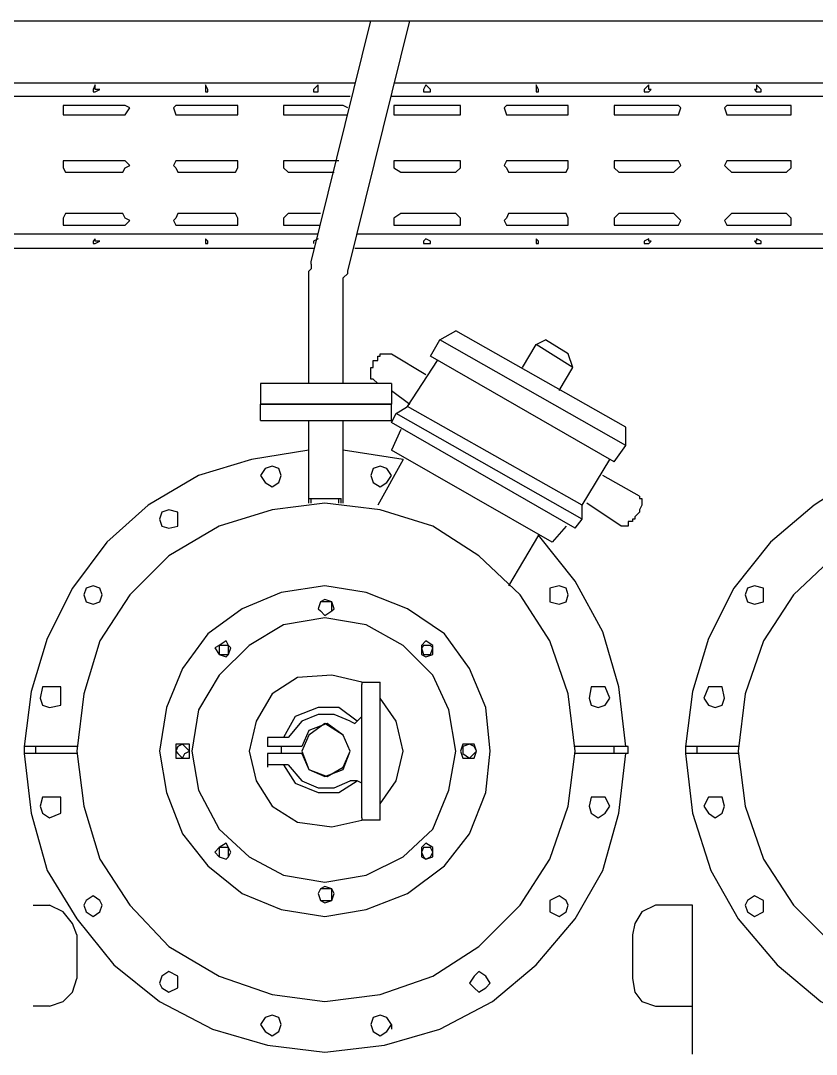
# Model space of a CAD drawing. Header units: millimetres. Extents: x 37084 to 180780, y -153145 to -16322.
# Drawn here: x 73508 to 74228, y -116702 to -115765 of the extents above; entities that cross this region are included whole.
import ezdxf

# ---------------------------------------------------------------- set-up
doc = ezdxf.new("R2010")
doc.units = ezdxf.units.MM
doc.header["$MEASUREMENT"] = 0
doc.linetypes.add('CONTINU', pattern=[0])
doc.layers.add('00', color=5, linetype='Continuous', lineweight=9)

# ---------------------------------------------------------------- blocks, each defined once
blk = doc.blocks.new('MBA')
at = {"color": 0, "linetype": 'ByBlock', "lineweight": 25}
for points in [[(1955574.56, 286122.95), (1956204.85, 286122.95)], [(1956132.05, 285904.53), (1956186.13, 286122.95)], [(1956165.33, 285896.21), (1956221.49, 286122.95)], [(1956204.85, 286122.95), (1956206.93, 286122.95)], [(1956206.93, 286122.95), (1956209.01, 286122.95), (1956213.17, 286122.95)], [(1956213.17, 286122.95), (1956803.94, 286122.95)], [(1955580.8, 286066.78), (1956171.57, 286066.78)], [(1955934.43, 286060.54), (1955934.43, 286058.46), (1955936.51, 286058.46), (1955940.67, 286060.54), (1955936.51, 286060.54), (1955936.51, 286064.7), (1955934.43, 286060.54)], [(1956036.36, 286060.54), (1956036.36, 286058.46), (1956038.44, 286058.46), (1956038.44, 286060.54), (1956036.36, 286064.7), (1956036.36, 286060.54)], [(1956134.13, 286060.54), (1956134.13, 286058.46), (1956138.29, 286058.46), (1956138.29, 286060.54), (1956138.29, 286064.7), (1956134.13, 286060.54)], [(1956206.93, 286066.78), (1956770.65, 286066.78)], [(1956233.97, 286060.54), (1956233.97, 286058.46), (1956236.05, 286058.46), (1956240.21, 286058.46), (1956240.21, 286060.54), (1956236.05, 286064.7), (1956233.97, 286060.54)], [(1956335.9, 286060.54), (1956335.9, 286058.46), (1956337.98, 286058.46), (1956337.98, 286060.54), (1956335.9, 286064.7), (1956335.9, 286060.54)], [(1956433.67, 286060.54), (1956433.67, 286058.46), (1956437.83, 286058.46), (1956439.91, 286060.54), (1956437.83, 286060.54), (1956437.83, 286064.7), (1956433.67, 286060.54)], [(1956533.52, 286060.54), (1956535.6, 286058.46), (1956539.76, 286058.46), (1956539.76, 286060.54), (1956535.6, 286064.7), (1956535.6, 286060.54), (1956533.52, 286060.54)], [(1956167.41, 286054.3), (1955580.8, 286054.3)], [(1956766.49, 286054.3), (1956204.85, 286054.3)], [(1955909.47, 286045.98), (1955907.39, 286045.98), (1955907.39, 286043.9), (1955907.39, 286037.66), (1955909.47, 286037.66)], [(1955961.47, 286045.98), (1955909.47, 286045.98)], [(1955961.47, 286037.66), (1955963.55, 286037.66), (1955967.71, 286043.9), (1955963.55, 286045.98), (1955961.47, 286045.98)], [(1956011.4, 286045.98), (1956009.32, 286045.98), (1956007.24, 286043.9), (1956009.32, 286037.66), (1956011.4, 286037.66)], [(1956063.4, 286045.98), (1956011.4, 286045.98)], [(1956063.4, 286037.66), (1956065.48, 286037.66), (1956065.48, 286043.9), (1956065.48, 286045.98), (1956063.4, 286045.98)], [(1956111.24, 286045.98), (1956107.08, 286045.98), (1956107.08, 286043.9), (1956107.08, 286037.66), (1956111.24, 286037.66)], [(1956161.17, 286045.98), (1956111.24, 286045.98)], [(1956165.33, 286043.9), (1956161.17, 286045.98)], [(1956213.17, 286045.98), (1956206.93, 286045.98), (1956206.93, 286043.9), (1956206.93, 286037.66), (1956213.17, 286037.66)], [(1956263.1, 286045.98), (1956213.17, 286045.98)], [(1956263.1, 286037.66), (1956267.26, 286037.66), (1956267.26, 286043.9), (1956267.26, 286045.98), (1956263.1, 286045.98)], [(1956310.94, 286045.98), (1956308.86, 286045.98), (1956306.78, 286043.9), (1956308.86, 286037.66), (1956310.94, 286037.66)], [(1956362.94, 286045.98), (1956310.94, 286045.98)], [(1956362.94, 286037.66), (1956365.02, 286037.66), (1956365.02, 286043.9), (1956365.02, 286045.98), (1956362.94, 286045.98)], [(1956410.79, 286045.98), (1956406.63, 286045.98), (1956406.63, 286043.9), (1956406.63, 286037.66), (1956410.79, 286037.66)], [(1956460.71, 286045.98), (1956410.79, 286045.98)], [(1956460.71, 286037.66), (1956464.87, 286037.66), (1956466.95, 286043.9), (1956464.87, 286045.98), (1956460.71, 286045.98)], [(1956512.72, 286045.98), (1956508.55, 286045.98), (1956506.47, 286043.9), (1956508.55, 286037.66), (1956512.72, 286037.66)], [(1956562.64, 286045.98), (1956512.72, 286045.98)], [(1956562.64, 286037.66), (1956566.8, 286037.66), (1956566.8, 286043.9), (1956566.8, 286045.98), (1956562.64, 286045.98)], [(1955909.47, 286037.66), (1955961.47, 286037.66)], [(1956011.4, 286037.66), (1956063.4, 286037.66)], [(1956111.24, 286037.66), (1956161.17, 286037.66)], [(1956161.17, 286037.66), (1956165.33, 286037.66)], [(1956213.17, 286037.66), (1956263.1, 286037.66)], [(1956310.94, 286037.66), (1956362.94, 286037.66)], [(1956410.79, 286037.66), (1956460.71, 286037.66)], [(1956512.72, 286037.66), (1956562.64, 286037.66)], [(1955909.47, 285996.06), (1955907.39, 285996.06), (1955907.39, 285991.9), (1955907.39, 285989.82), (1955909.47, 285985.66)], [(1955961.47, 285996.06), (1955909.47, 285996.06)], [(1955961.47, 285985.66), (1955963.55, 285989.82), (1955967.71, 285991.9), (1955963.55, 285996.06), (1955961.47, 285996.06)], [(1956011.4, 285996.06), (1956009.32, 285996.06), (1956007.24, 285991.9), (1956009.32, 285989.82), (1956011.4, 285985.66)], [(1956063.4, 285996.06), (1956011.4, 285996.06)], [(1956063.4, 285985.66), (1956065.48, 285989.82), (1956065.48, 285991.9), (1956065.48, 285996.06), (1956063.4, 285996.06)], [(1956111.24, 285996.06), (1956107.08, 285996.06), (1956107.08, 285991.9), (1956107.08, 285989.82), (1956111.24, 285985.66)], [(1956157.01, 285996.06), (1956111.24, 285996.06)], [(1956213.17, 285996.06), (1956206.93, 285996.06), (1956206.93, 285991.9), (1956206.93, 285989.82), (1956213.17, 285985.66)], [(1956263.1, 285996.06), (1956213.17, 285996.06)], [(1956263.1, 285985.66), (1956267.26, 285989.82), (1956267.26, 285991.9), (1956267.26, 285996.06), (1956263.1, 285996.06)], [(1956310.94, 285996.06), (1956308.86, 285996.06), (1956306.78, 285991.9), (1956308.86, 285989.82), (1956310.94, 285985.66)], [(1956362.94, 285996.06), (1956310.94, 285996.06)], [(1956362.94, 285985.66), (1956365.02, 285989.82), (1956365.02, 285991.9), (1956365.02, 285996.06), (1956362.94, 285996.06)], [(1956410.79, 285996.06), (1956406.63, 285996.06), (1956406.63, 285991.9), (1956406.63, 285989.82), (1956410.79, 285985.66)], [(1956460.71, 285996.06), (1956410.79, 285996.06)], [(1956460.71, 285985.66), (1956464.87, 285989.82), (1956466.95, 285991.9), (1956464.87, 285996.06), (1956460.71, 285996.06)], [(1956512.72, 285996.06), (1956508.55, 285996.06), (1956506.47, 285991.9), (1956508.55, 285989.82), (1956512.72, 285985.66)], [(1956562.64, 285996.06), (1956512.72, 285996.06)], [(1956562.64, 285985.66), (1956566.8, 285989.82), (1956566.8, 285991.9), (1956566.8, 285996.06), (1956562.64, 285996.06)], [(1955909.47, 285985.66), (1955961.47, 285985.66)], [(1956011.4, 285985.66), (1956063.4, 285985.66)], [(1956111.24, 285985.66), (1956152.85, 285985.66)], [(1956213.17, 285985.66), (1956263.1, 285985.66)], [(1956310.94, 285985.66), (1956362.94, 285985.66)], [(1956410.79, 285985.66), (1956460.71, 285985.66)], [(1956512.72, 285985.66), (1956562.64, 285985.66)], [(1955909.47, 285948.22), (1955907.39, 285944.06), (1955907.39, 285941.97), (1955907.39, 285937.81), (1955909.47, 285937.81)], [(1955961.47, 285948.22), (1955909.47, 285948.22)], [(1955961.47, 285937.81), (1955963.55, 285937.81), (1955967.71, 285941.97), (1955963.55, 285944.06), (1955961.47, 285948.22)], [(1956011.4, 285948.22), (1956009.32, 285944.06), (1956007.24, 285941.97), (1956009.32, 285937.81), (1956011.4, 285937.81)], [(1956063.4, 285948.22), (1956011.4, 285948.22)], [(1956063.4, 285937.81), (1956065.48, 285937.81), (1956065.48, 285941.97), (1956065.48, 285944.06), (1956063.4, 285948.22)], [(1956111.24, 285948.22), (1956107.08, 285944.06), (1956107.08, 285941.97), (1956107.08, 285937.81), (1956111.24, 285937.81)], [(1956140.37, 285948.22), (1956111.24, 285948.22)], [(1956213.17, 285948.22), (1956206.93, 285944.06), (1956206.93, 285941.97), (1956206.93, 285937.81), (1956213.17, 285937.81)], [(1956263.1, 285948.22), (1956213.17, 285948.22)], [(1956263.1, 285937.81), (1956267.26, 285937.81), (1956267.26, 285941.97), (1956267.26, 285944.06), (1956263.1, 285948.22)], [(1956310.94, 285948.22), (1956308.86, 285944.06), (1956306.78, 285941.97), (1956308.86, 285937.81), (1956310.94, 285937.81)], [(1956362.94, 285948.22), (1956310.94, 285948.22)], [(1956362.94, 285937.81), (1956365.02, 285937.81), (1956365.02, 285941.97), (1956365.02, 285944.06), (1956362.94, 285948.22)], [(1956410.79, 285948.22), (1956406.63, 285944.06), (1956406.63, 285941.97), (1956406.63, 285937.81), (1956410.79, 285937.81)], [(1956460.71, 285948.22), (1956410.79, 285948.22)], [(1956460.71, 285937.81), (1956464.87, 285937.81), (1956466.95, 285941.97), (1956464.87, 285944.06), (1956460.71, 285948.22)], [(1956512.72, 285948.22), (1956508.55, 285944.06), (1956506.47, 285941.97), (1956508.55, 285937.81), (1956512.72, 285937.81)], [(1956562.64, 285948.22), (1956512.72, 285948.22)], [(1956562.64, 285937.81), (1956566.8, 285937.81), (1956566.8, 285941.97), (1956566.8, 285944.06), (1956562.64, 285948.22)], [(1955909.47, 285937.81), (1955961.47, 285937.81)], [(1956011.4, 285937.81), (1956063.4, 285937.81)], [(1956111.24, 285937.81), (1956140.37, 285937.81)], [(1956213.17, 285937.81), (1956263.1, 285937.81)], [(1956310.94, 285937.81), (1956362.94, 285937.81)], [(1956410.79, 285937.81), (1956460.71, 285937.81)], [(1956512.72, 285937.81), (1956562.64, 285937.81)], [(1956138.29, 285929.49), (1955566.24, 285929.49)], [(1955934.43, 285923.25), (1955934.43, 285921.17), (1955936.51, 285921.17), (1955940.67, 285923.25), (1955936.51, 285923.25), (1955936.51, 285925.33), (1955934.43, 285923.25)], [(1956036.36, 285923.25), (1956036.36, 285921.17), (1956038.44, 285921.17), (1956038.44, 285923.25), (1956036.36, 285925.33), (1956036.36, 285923.25)], [(1956138.29, 285925.33), (1956134.13, 285923.25), (1956134.13, 285921.17)], [(1956737.37, 285929.49), (1956173.65, 285929.49)], [(1956233.97, 285923.25), (1956233.97, 285921.17), (1956236.05, 285921.17), (1956240.21, 285921.17), (1956240.21, 285923.25), (1956236.05, 285925.33), (1956233.97, 285923.25)], [(1956335.9, 285923.25), (1956335.9, 285921.17), (1956337.98, 285921.17), (1956337.98, 285923.25), (1956335.9, 285925.33), (1956335.9, 285923.25)], [(1956433.67, 285923.25), (1956433.67, 285921.17), (1956437.83, 285921.17), (1956439.91, 285923.25), (1956437.83, 285923.25), (1956437.83, 285925.33), (1956433.67, 285923.25)], [(1956533.52, 285923.25), (1956535.6, 285921.17), (1956539.76, 285921.17), (1956539.76, 285923.25), (1956535.6, 285925.33), (1956535.6, 285923.25), (1956533.52, 285923.25)], [(1955566.24, 285917.01), (1956134.13, 285917.01)], [(1956171.57, 285917.01), (1956733.21, 285917.01)], [(1956132.05, 285902.45), (1956132.05, 285904.53)], [(1956129.97, 285840.05), (1956129.97, 285846.29), (1956129.97, 285854.61), (1956129.97, 285860.85), (1956129.97, 285869.17), (1956129.97, 285873.33), (1956129.97, 285875.41), (1956129.97, 285881.65), (1956129.97, 285883.73), (1956129.97, 285887.89), (1956129.97, 285894.13), (1956129.97, 285896.21), (1956132.05, 285898.29)], [(1956132.05, 285902.45), (1956132.05, 285898.29)], [(1956161.17, 285840.05), (1956161.17, 285846.29), (1956161.17, 285850.45), (1956161.17, 285867.09), (1956161.17, 285875.41), (1956161.17, 285881.65), (1956161.17, 285883.73), (1956161.17, 285887.89), (1956161.17, 285889.97), (1956165.33, 285894.13), (1956165.33, 285896.21)], [(1956129.97, 285794.28), (1956129.97, 285840.05)], [(1956161.17, 285794.28), (1956161.17, 285840.05)], [(1956248.54, 285833.81), (1956263.1, 285842.13)], [(1956417.03, 285754.76), (1956263.1, 285842.13)], [(1956240.21, 285819.25), (1956248.54, 285833.81)], [(1956417.03, 285738.12), (1956248.54, 285833.81)], [(1956323.42, 285808.84), (1956335.9, 285829.65)], [(1956335.9, 285829.65), (1956344.22, 285833.81)], [(1956369.18, 285808.84), (1956335.9, 285829.65)], [(1956365.02, 285821.33), (1956344.22, 285833.81)], [(1956188.21, 285798.44), (1956186.13, 285798.44), (1956186.13, 285800.52), (1956186.13, 285802.6), (1956186.13, 285806.76), (1956186.13, 285808.84), (1956188.21, 285808.84), (1956188.21, 285813.01), (1956188.21, 285815.09), (1956192.37, 285815.09), (1956192.37, 285819.25), (1956194.45, 285819.25), (1956194.45, 285821.33), (1956198.61, 285821.33), (1956200.69, 285821.33), (1956204.85, 285821.33)], [(1956204.85, 285821.33), (1956236.05, 285802.6)], [(1956369.18, 285808.84), (1956365.02, 285821.33)], [(1956219.41, 285773.48), (1956246.45, 285815.09)], [(1956406.63, 285723.56), (1956240.21, 285819.25)], [(1956356.7, 285788.04), (1956369.18, 285808.84)], [(1956204.85, 285794.28), (1956086.28, 285794.28)], [(1956086.28, 285794.28), (1956086.28, 285775.56)], [(1956188.21, 285798.44), (1956192.37, 285794.28)], [(1956204.85, 285794.28), (1956204.85, 285775.56)], [(1956204.85, 285788.04), (1956221.49, 285775.56)], [(1956086.28, 285775.56), (1956204.85, 285775.56)], [(1956204.85, 285775.56), (1956086.28, 285775.56)], [(1956086.28, 285761), (1956086.28, 285775.56)], [(1956204.85, 285761), (1956204.85, 285775.56)], [(1956209.01, 285767.24), (1956219.41, 285773.48)], [(1956377.5, 285684.04), (1956219.41, 285773.48)], [(1956204.85, 285758.92), (1956209.01, 285767.24)], [(1956377.5, 285671.55), (1956209.01, 285767.24)], [(1956086.28, 285761), (1956204.85, 285761)], [(1956129.97, 285686.12), (1956129.97, 285761)], [(1956161.17, 285686.12), (1956161.17, 285761)], [(1956371.26, 285663.23), (1956204.85, 285758.92)], [(1956417.03, 285738.12), (1956417.03, 285754.76)], [(1956213.17, 285752.68), (1956204.85, 285733.96)], [(1956406.63, 285723.56), (1956417.03, 285738.12)], [(1956129.97, 285733.96), (1956077.96, 285725.64), (1956030.12, 285711.08), (1955984.35, 285684.04), (1955946.91, 285650.75), (1955915.71, 285609.15), (1955892.83, 285563.39), (1955878.27, 285515.54), (1955872.03, 285465.62)], [(1956215.25, 285725.64), (1956161.17, 285733.96)], [(1956350.46, 285650.75), (1956204.85, 285733.96)], [(1956729.05, 285733.96), (1956677.05, 285725.64), (1956629.2, 285711.08), (1956587.6, 285684.04), (1956548.08, 285650.75), (1956514.8, 285609.15), (1956491.91, 285563.39), (1956477.35, 285515.54), (1956471.11, 285465.62)], [(1956086.28, 285711.08), (1956090.44, 285704.84), (1956096.68, 285700.68), (1956102.92, 285704.84), (1956105, 285711.08), (1956102.92, 285717.32), (1956096.68, 285719.4), (1956090.44, 285717.32), (1956086.28, 285711.08)], [(1956186.13, 285711.08), (1956188.21, 285704.84), (1956194.45, 285700.68), (1956200.69, 285704.84), (1956204.85, 285711.08), (1956200.69, 285717.32), (1956194.45, 285719.4), (1956188.21, 285717.32), (1956186.13, 285711.08)], [(1956215.25, 285725.64), (1956192.37, 285684.04)], [(1956377.5, 285684.04), (1956402.47, 285725.64)], [(1956429.51, 285692.36), (1956396.23, 285711.08)], [(1956129.97, 285690.28), (1956159.09, 285690.28)], [(1956129.97, 285686.12), (1956129.97, 285690.28)], [(1956132.05, 285686.12), (1956132.05, 285690.28)], [(1956157.01, 285686.12), (1956157.01, 285690.28)], [(1956159.09, 285686.12), (1956159.09, 285690.28)], [(1956429.51, 285692.36), (1956429.51, 285690.28), (1956431.59, 285690.28), (1956431.59, 285686.12), (1956431.59, 285684.04), (1956429.51, 285679.87), (1956429.51, 285677.79), (1956425.35, 285673.63)], [(1955919.87, 285461.46), (1955926.11, 285411.53), (1955940.67, 285363.69), (1955967.71, 285322.09), (1956003.08, 285284.64), (1956048.84, 285257.6), (1956096.68, 285240.96), (1956144.53, 285234.72), (1956194.45, 285240.96), (1956242.29, 285257.6), (1956283.9, 285284.64), (1956321.34, 285322.09), (1956348.38, 285363.69), (1956365.02, 285411.53), (1956371.26, 285461.46), (1956365.02, 285513.46), (1956348.38, 285561.31), (1956321.34, 285602.91), (1956283.9, 285638.27), (1956242.29, 285665.31), (1956194.45, 285679.87), (1956144.53, 285686.12), (1956096.68, 285679.87), (1956048.84, 285665.31), (1956003.08, 285638.27), (1955967.71, 285602.91), (1955940.67, 285561.31), (1955926.11, 285513.46), (1955919.87, 285461.46)], [(1955994.76, 285671.55), (1955996.84, 285665.31), (1956003.08, 285663.23), (1956011.4, 285665.31), (1956011.4, 285671.55), (1956011.4, 285677.79), (1956003.08, 285679.87), (1955996.84, 285677.79), (1955994.76, 285671.55)], [(1956377.5, 285671.55), (1956377.5, 285684.04)], [(1956412.87, 285665.31), (1956381.67, 285686.12)], [(1956518.96, 285461.46), (1956525.2, 285411.53), (1956541.84, 285363.69), (1956568.88, 285322.09), (1956606.32, 285284.64)], [(1956606.32, 285638.27), (1956568.88, 285602.91), (1956541.84, 285561.31), (1956525.2, 285513.46), (1956518.96, 285461.46)], [(1956371.26, 285663.23), (1956377.5, 285671.55)], [(1956425.35, 285673.63), (1956425.35, 285671.55), (1956423.27, 285671.55), (1956423.27, 285669.47), (1956419.11, 285669.47), (1956419.11, 285665.31), (1956417.03, 285665.31), (1956412.87, 285665.31)], [(1956362.94, 285665.31), (1956350.46, 285650.75)], [(1956337.98, 285656.99), (1956310.94, 285611.23)], [(1956417.03, 285465.62), (1956410.79, 285519.7), (1956396.23, 285569.63), (1956371.26, 285615.39), (1956337.98, 285656.99)], [(1955926.11, 285602.91), (1955928.19, 285596.67), (1955934.43, 285594.59), (1955940.67, 285596.67), (1955942.75, 285602.91), (1955940.67, 285609.15), (1955934.43, 285611.23), (1955928.19, 285609.15), (1955926.11, 285602.91)], [(1955994.76, 285461.46), (1956001, 285424.02), (1956015.56, 285386.57), (1956038.44, 285357.45), (1956069.64, 285332.49), (1956105, 285317.93), (1956144.53, 285311.69), (1956181.97, 285317.93), (1956219.41, 285332.49), (1956252.7, 285357.45), (1956275.58, 285386.57), (1956290.14, 285424.02), (1956294.3, 285461.46), (1956290.14, 285500.98), (1956275.58, 285536.34), (1956252.7, 285567.55), (1956219.41, 285590.43), (1956181.97, 285604.99), (1956144.53, 285611.23), (1956105, 285604.99), (1956069.64, 285590.43), (1956038.44, 285567.55), (1956015.56, 285536.34), (1956001, 285500.98), (1955994.76, 285461.46)], [(1956348.38, 285602.91), (1956348.38, 285596.67), (1956356.7, 285594.59), (1956362.94, 285596.67), (1956365.02, 285602.91), (1956362.94, 285609.15), (1956356.7, 285611.23), (1956348.38, 285609.15), (1956348.38, 285602.91)], [(1956525.2, 285602.91), (1956527.28, 285596.67), (1956533.52, 285594.59), (1956541.84, 285596.67), (1956541.84, 285602.91), (1956541.84, 285609.15), (1956533.52, 285611.23), (1956527.28, 285609.15), (1956525.2, 285602.91)], [(1956138.29, 285590.43), (1956140.37, 285588.35), (1956144.53, 285584.19), (1956150.77, 285588.35), (1956152.85, 285590.43), (1956150.77, 285596.67), (1956144.53, 285598.75), (1956140.37, 285596.67), (1956138.29, 285590.43)], [(1956138.29, 285590.43), (1956140.37, 285588.35), (1956144.53, 285584.19), (1956150.77, 285588.35), (1956150.77, 285590.43), (1956150.77, 285596.67), (1956144.53, 285596.67), (1956140.37, 285596.67), (1956138.29, 285590.43)], [(1956023.88, 285461.46), (1956030.12, 285426.1), (1956048.84, 285390.73), (1956075.88, 285365.77), (1956107.08, 285349.13), (1956144.53, 285342.89), (1956181.97, 285349.13), (1956215.25, 285365.77), (1956242.29, 285390.73), (1956256.86, 285426.1), (1956263.1, 285461.46), (1956256.86, 285498.9), (1956242.29, 285530.1), (1956215.25, 285557.15), (1956181.97, 285575.87), (1956144.53, 285582.11), (1956107.08, 285575.87), (1956075.88, 285557.15), (1956048.84, 285530.1), (1956030.12, 285498.9), (1956023.88, 285461.46)], [(1956044.68, 285555.07), (1956048.84, 285548.82), (1956055.08, 285546.74), (1956057.16, 285548.82), (1956059.24, 285555.07), (1956057.16, 285557.15), (1956055.08, 285561.31), (1956048.84, 285557.15), (1956044.68, 285555.07)], [(1956231.89, 285555.07), (1956231.89, 285548.82), (1956236.05, 285546.74), (1956242.29, 285548.82), (1956242.29, 285555.07), (1956242.29, 285557.15), (1956236.05, 285561.31), (1956231.89, 285557.15), (1956231.89, 285555.07)], [(1956048.84, 285555.07), (1956048.84, 285548.82), (1956055.08, 285548.82), (1956057.16, 285548.82), (1956057.16, 285555.07), (1956057.16, 285557.15), (1956055.08, 285557.15), (1956048.84, 285557.15), (1956048.84, 285555.07)], [(1956231.89, 285555.07), (1956233.97, 285548.82), (1956236.05, 285548.82), (1956240.21, 285548.82), (1956242.29, 285555.07), (1956240.21, 285557.15), (1956236.05, 285557.15), (1956233.97, 285557.15), (1956231.89, 285555.07)], [(1956177.81, 285523.86), (1956150.77, 285530.1), (1956119.57, 285528.02), (1956096.68, 285513.46), (1956082.12, 285488.5), (1956075.88, 285461.46), (1956082.12, 285434.42), (1956096.68, 285411.53), (1956119.57, 285396.97), (1956150.77, 285392.81), (1956177.81, 285399.05)], [(1956177.81, 285523.86), (1956194.45, 285523.86)], [(1956177.81, 285523.86), (1956177.81, 285521.78)], [(1956177.81, 285401.13), (1956177.81, 285521.78)], [(1956194.45, 285521.78), (1956194.45, 285523.86)], [(1956194.45, 285401.13), (1956194.45, 285521.78)], [(1955886.59, 285509.3), (1955888.67, 285503.06), (1955894.91, 285500.98), (1955905.31, 285503.06), (1955905.31, 285509.3), (1955905.31, 285519.7), (1955894.91, 285519.7), (1955888.67, 285519.7), (1955886.59, 285509.3)], [(1956383.75, 285509.3), (1956385.83, 285503.06), (1956392.07, 285500.98), (1956398.31, 285503.06), (1956402.47, 285509.3), (1956398.31, 285519.7), (1956392.07, 285519.7), (1956385.83, 285519.7), (1956383.75, 285509.3)], [(1956487.75, 285509.3), (1956491.91, 285503.06), (1956498.15, 285500.98), (1956504.39, 285503.06), (1956506.47, 285509.3), (1956504.39, 285519.7), (1956498.15, 285519.7), (1956491.91, 285519.7), (1956487.75, 285509.3)], [(1956194.45, 285413.61), (1956209.01, 285434.42), (1956215.25, 285461.46), (1956209.01, 285488.5), (1956194.45, 285509.3)], [(1956173.65, 285488.5), (1956157.01, 285500.98), (1956138.29, 285500.98), (1956117.49, 285492.66), (1956107.08, 285473.94)], [(1956167.41, 285488.5), (1956152.85, 285494.74), (1956138.29, 285494.74), (1956123.73, 285488.5), (1956111.24, 285473.94)], [(1956167.41, 285488.5), (1956171.57, 285486.42), (1956173.65, 285488.5), (1956177.81, 285492.66)], [(1956123.73, 285459.38), (1956129.97, 285444.82), (1956146.61, 285438.58), (1956161.17, 285446.9), (1956167.41, 285461.46), (1956161.17, 285476.02), (1956146.61, 285486.42), (1956129.97, 285480.18), (1956123.73, 285465.62)], [(1956123.73, 285461.46), (1956129.97, 285444.82), (1956144.53, 285438.58), (1956161.17, 285444.82), (1956167.41, 285461.46), (1956161.17, 285476.02), (1956144.53, 285486.42), (1956129.97, 285476.02), (1956123.73, 285461.46)], [(1956111.24, 285473.94), (1956092.52, 285473.94)], [(1956092.52, 285473.94), (1956092.52, 285465.62)], [(1956092.52, 285473.94), (1956092.52, 285471.86)], [(1955919.87, 285465.62), (1955872.03, 285465.62)], [(1955872.03, 285465.62), (1955872.03, 285459.38)], [(1955882.43, 285465.62), (1955882.43, 285459.38)], [(1956009.32, 285461.46), (1956009.32, 285455.22), (1956015.56, 285455.22), (1956021.8, 285455.22), (1956021.8, 285461.46), (1956021.8, 285467.7), (1956015.56, 285467.7), (1956009.32, 285467.7), (1956009.32, 285461.46)], [(1956009.32, 285461.46), (1956011.4, 285459.38), (1956015.56, 285455.22), (1956017.64, 285459.38), (1956021.8, 285461.46), (1956017.64, 285465.62), (1956015.56, 285467.7), (1956011.4, 285465.62), (1956009.32, 285461.46)], [(1956123.73, 285465.62), (1956092.52, 285465.62)], [(1956105, 285465.62), (1956105, 285459.38)], [(1956267.26, 285461.46), (1956269.34, 285455.22), (1956275.58, 285455.22), (1956279.74, 285455.22), (1956281.82, 285461.46), (1956279.74, 285467.7), (1956275.58, 285467.7), (1956269.34, 285467.7), (1956267.26, 285461.46)], [(1956269.34, 285461.46), (1956269.34, 285459.38), (1956275.58, 285455.22), (1956279.74, 285459.38), (1956281.82, 285461.46), (1956279.74, 285465.62), (1956275.58, 285467.7), (1956269.34, 285465.62), (1956269.34, 285461.46)], [(1956419.11, 285465.62), (1956371.26, 285465.62)], [(1956406.63, 285459.38), (1956406.63, 285465.62)], [(1956419.11, 285459.38), (1956419.11, 285465.62)], [(1956518.96, 285465.62), (1956471.11, 285465.62)], [(1956471.11, 285465.62), (1956471.11, 285459.38)], [(1956481.51, 285465.62), (1956481.51, 285459.38)], [(1955919.87, 285459.38), (1955872.03, 285459.38)], [(1955872.03, 285459.38), (1955878.27, 285405.29), (1955892.83, 285353.29), (1955919.87, 285309.61), (1955953.15, 285268), (1955994.76, 285234.72), (1956042.6, 285209.76), (1956092.52, 285195.2), (1956144.53, 285188.96), (1956198.61, 285195.2), (1956248.54, 285209.76), (1956296.38, 285234.72), (1956335.9, 285268), (1956371.26, 285309.61), (1956396.23, 285353.29), (1956410.79, 285405.29), (1956417.03, 285459.38)], [(1956123.73, 285459.38), (1956092.52, 285459.38)], [(1956092.52, 285459.38), (1956092.52, 285448.98)], [(1956419.11, 285459.38), (1956371.26, 285459.38)], [(1956518.96, 285459.38), (1956471.11, 285459.38)], [(1956471.11, 285459.38), (1956477.35, 285405.29), (1956493.99, 285353.29), (1956518.96, 285309.61), (1956554.32, 285268), (1956593.84, 285234.72), (1956641.69, 285209.76), (1956691.61, 285195.2), (1956745.69, 285188.96), (1956797.7, 285195.2), (1956847.62, 285209.76), (1956895.46, 285234.72), (1956937.07, 285268), (1956970.35, 285309.61), (1956995.31, 285353.29), (1957011.95, 285405.29), (1957018.19, 285459.38)], [(1956111.24, 285448.98), (1956092.52, 285448.98)], [(1956092.52, 285448.98), (1956092.52, 285446.9)], [(1956107.08, 285448.98), (1956117.49, 285432.34), (1956138.29, 285424.02), (1956157.01, 285424.02), (1956173.65, 285434.42)], [(1956111.24, 285448.98), (1956123.73, 285434.42), (1956138.29, 285428.18), (1956152.85, 285428.18), (1956167.41, 285434.42)], [(1956177.81, 285432.34), (1956173.65, 285434.42), (1956171.57, 285434.42), (1956167.41, 285434.42)], [(1955886.59, 285411.53), (1955888.67, 285405.29), (1955894.91, 285401.13), (1955905.31, 285405.29), (1955905.31, 285411.53), (1955905.31, 285419.86), (1955894.91, 285419.86), (1955888.67, 285419.86), (1955886.59, 285411.53)], [(1956383.75, 285411.53), (1956385.83, 285405.29), (1956392.07, 285401.13), (1956398.31, 285405.29), (1956402.47, 285411.53), (1956398.31, 285419.86), (1956392.07, 285419.86), (1956385.83, 285419.86), (1956383.75, 285411.53)], [(1956487.75, 285411.53), (1956491.91, 285405.29), (1956498.15, 285401.13), (1956504.39, 285405.29), (1956506.47, 285411.53), (1956504.39, 285419.86), (1956498.15, 285419.86), (1956491.91, 285419.86), (1956487.75, 285411.53)], [(1956177.81, 285401.13), (1956177.81, 285399.05)], [(1956194.45, 285399.05), (1956177.81, 285399.05)], [(1956194.45, 285399.05), (1956194.45, 285401.13)], [(1956044.68, 285369.93), (1956048.84, 285365.77), (1956055.08, 285363.69), (1956057.16, 285365.77), (1956059.24, 285369.93), (1956057.16, 285374.09), (1956055.08, 285378.25), (1956048.84, 285374.09), (1956044.68, 285369.93)], [(1956048.84, 285369.93), (1956048.84, 285365.77), (1956055.08, 285363.69), (1956057.16, 285365.77), (1956057.16, 285369.93), (1956057.16, 285374.09), (1956055.08, 285374.09), (1956048.84, 285374.09), (1956048.84, 285369.93)], [(1956231.89, 285369.93), (1956231.89, 285365.77), (1956236.05, 285363.69), (1956242.29, 285365.77), (1956242.29, 285369.93), (1956242.29, 285374.09), (1956236.05, 285378.25), (1956231.89, 285374.09), (1956231.89, 285369.93)], [(1956231.89, 285369.93), (1956233.97, 285365.77), (1956236.05, 285363.69), (1956240.21, 285365.77), (1956242.29, 285369.93), (1956240.21, 285374.09), (1956236.05, 285374.09), (1956233.97, 285374.09), (1956231.89, 285369.93)], [(1956138.29, 285332.49), (1956140.37, 285326.25), (1956144.53, 285324.17), (1956150.77, 285326.25), (1956152.85, 285332.49), (1956150.77, 285336.65), (1956144.53, 285338.73), (1956140.37, 285336.65), (1956138.29, 285332.49)], [(1956138.29, 285332.49), (1956140.37, 285326.25), (1956144.53, 285326.25), (1956150.77, 285326.25), (1956150.77, 285332.49), (1956150.77, 285336.65), (1956144.53, 285336.65), (1956140.37, 285336.65), (1956138.29, 285332.49)], [(1955926.11, 285322.09), (1955928.19, 285315.85), (1955934.43, 285311.69), (1955940.67, 285315.85), (1955942.75, 285322.09), (1955940.67, 285326.25), (1955934.43, 285330.41), (1955928.19, 285326.25), (1955926.11, 285322.09)], [(1956348.38, 285322.09), (1956348.38, 285315.85), (1956356.7, 285311.69), (1956362.94, 285315.85), (1956365.02, 285322.09), (1956362.94, 285326.25), (1956356.7, 285330.41), (1956348.38, 285326.25), (1956348.38, 285322.09)], [(1956525.2, 285322.09), (1956527.28, 285315.85), (1956533.52, 285311.69), (1956541.84, 285315.85), (1956541.84, 285322.09), (1956541.84, 285326.25), (1956533.52, 285330.41), (1956527.28, 285326.25), (1956525.2, 285322.09)], [(1955880.35, 285322.09), (1955894.91, 285322.09)], [(1955919.87, 285295.05), (1955915.71, 285305.45), (1955907.39, 285315.85), (1955894.91, 285322.09)], [(1956477.35, 285186.88), (1956477.35, 285322.09), (1956444.07, 285322.09), (1956431.59, 285315.85), (1956425.35, 285305.45), (1956423.27, 285295.05), (1956423.27, 285255.52), (1956425.35, 285243.04), (1956431.59, 285234.72), (1956444.07, 285230.56), (1956477.35, 285230.56)], [(1955919.87, 285295.05), (1955919.87, 285255.52)], [(1955994.76, 285251.36), (1955996.84, 285247.2), (1956003.08, 285243.04), (1956011.4, 285247.2), (1956011.4, 285251.36), (1956011.4, 285257.6), (1956003.08, 285261.76), (1955996.84, 285257.6), (1955994.76, 285251.36)], [(1956275.58, 285251.36), (1956279.74, 285247.2), (1956283.9, 285243.04), (1956290.14, 285247.2), (1956294.3, 285251.36), (1956290.14, 285257.6), (1956283.9, 285261.76), (1956279.74, 285257.6), (1956275.58, 285251.36)], [(1955894.91, 285230.56), (1955907.39, 285234.72), (1955915.71, 285243.04), (1955919.87, 285255.52)], [(1955894.91, 285230.56), (1955880.35, 285230.56)], [(1956086.28, 285213.92), (1956090.44, 285207.68), (1956096.68, 285203.52), (1956102.92, 285207.68), (1956105, 285213.92), (1956102.92, 285220.16), (1956096.68, 285222.24), (1956090.44, 285220.16), (1956086.28, 285213.92)], [(1956204.85, 285213.92), (1956200.69, 285220.16), (1956194.45, 285222.24), (1956188.21, 285220.16), (1956186.13, 285213.92), (1956188.21, 285207.68), (1956194.45, 285203.52), (1956200.69, 285207.68), (1956204.85, 285213.92)], [(1956204.85, 285213.92), (1956204.85, 285209.76)], [(1956204.85, 285213.92), (1956204.85, 285209.76)], [(1956204.85, 285213.92), (1956204.85, 285209.76)]]:
    blk.add_lwpolyline(points, dxfattribs=at)

msp = doc.modelspace()

# ---------------------------------------------------------------- block references
at = {"layer": '00', "linetype": 'CONTINU', "lineweight": 20}
msp.add_blockref('MBA', (-1882361.32, -401888.42, 0), dxfattribs=at)

doc.saveas('drawing.dxf')
